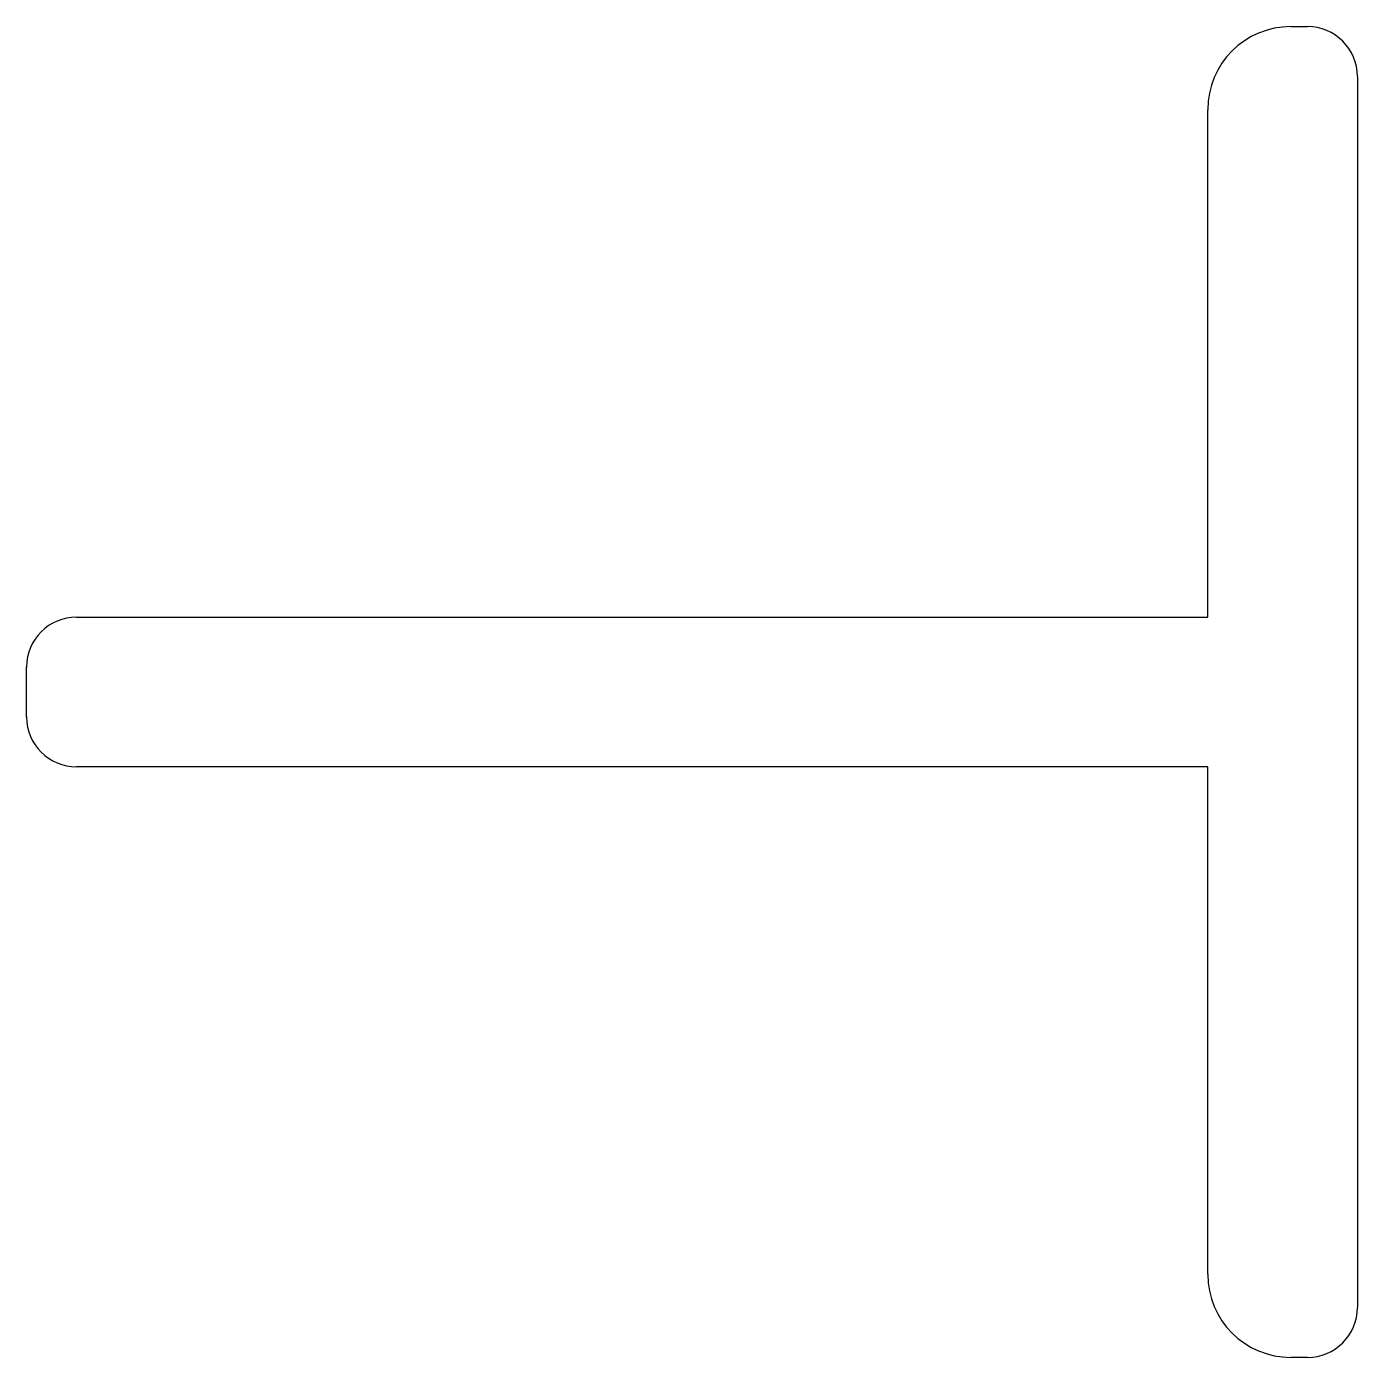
# Model space of a CAD drawing. Extents: x 1985.2 to 2065.2, y 1578.8 to 1658.8.
import ezdxf

# ---------------------------------------------------------------- set-up
doc = ezdxf.new("R2010")
doc.units = 0
doc.layers.get('0').update_dxf_attribs({"linetype": 'CONTINUOUS'})

msp = doc.modelspace()

# ---------------------------------------------------------------- linework, layer by layer
for p, q in [((2061.237, 1658.767), (2062.237, 1658.767)), ((2065.237, 1655.767), (2065.237, 1581.767)), ((2056.237, 1623.267), (2056.237, 1653.767)), ((1988.237, 1623.267), (2056.237, 1623.267)), ((1985.237, 1617.267), (1985.237, 1620.267)), ((2056.237, 1614.267), (1988.237, 1614.267)), ((2056.237, 1583.767), (2056.237, 1614.267)), ((2062.237, 1578.767), (2061.237, 1578.767))]:
    msp.add_line(p, q)
for centre, radius, start, end in [((2061.237, 1653.767), 5, 90, 180), ((2062.237, 1655.767), 3, 0, 90), ((1988.237, 1620.267), 3, 90, 180), ((1988.237, 1617.267), 3, 180, 270), ((2061.237, 1583.767), 5, 180, 270), ((2062.237, 1581.767), 3, 270, 0)]:
    msp.add_arc(centre, radius, start, end)

doc.saveas('drawing.dxf')
